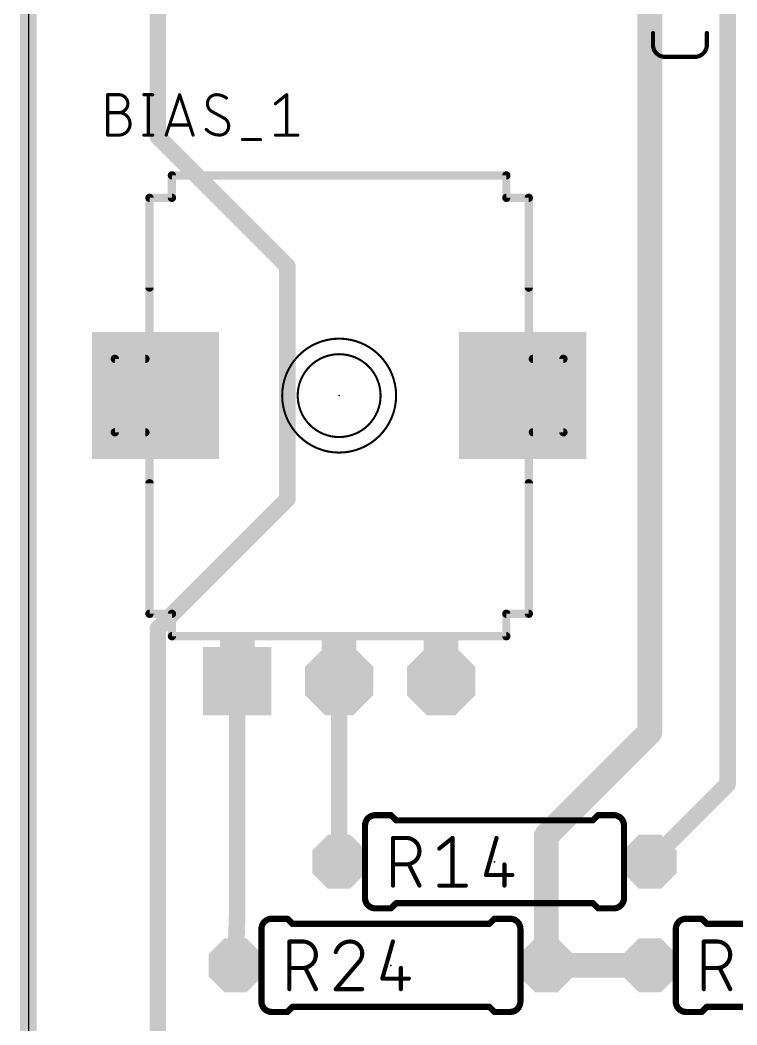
# Model space of a CAD drawing. Extents: x -0.2 to 35.8, y -0.2 to 99.3.
# Drawn here: x -0.2 to 17.37, y 34.1 to 58.74 of the extents above; entities that cross this region are included whole.
import ezdxf

# ---------------------------------------------------------------- set-up
doc = ezdxf.new("R2010")
doc.units = 0
for name, color, linetype in [('1', 12, 'CONTINUOUS'), ('16', 132, 'CONTINUOUS'), ('17', 110, 'CONTINUOUS'), ('20', 31, 'CONTINUOUS'), ('21', 253, 'CONTINUOUS'), ('23', 53, 'CONTINUOUS'), ('25', 253, 'CONTINUOUS'), ('51', 253, 'CONTINUOUS')]:
    doc.layers.add(name, color=color, linetype=linetype)

# ---------------------------------------------------------------- blocks, each defined once
blk = doc.blocks.new('RECT')
blk.add_solid([(-0.5, -0.5), (0.5, -0.5), (-0.5, 0.5), (0.5, 0.5)])
blk = doc.blocks.new('SQUAREP')
blk.add_solid([(-0.5, -0.5), (0.5, -0.5), (-0.5, 0.5), (0.5, 0.5)])
blk = doc.blocks.new('OCTAGONP')
at = {"const_width": 0.5}
blk.add_lwpolyline([(-0.25, -0.1036), (-0.25, 0.1036), (-0.1036, 0.25), (0.1036, 0.25), (0.25, 0.1036), (0.25, -0.1036), (0.1036, -0.25), (-0.1036, -0.25), (-0.25, -0.1036), (-0.25, 0.1036)], dxfattribs=at)

msp = doc.modelspace()

# ---------------------------------------------------------------- linework, layer by layer
at = {"layer": '1'}
for points, const_width in [([(0, 99.06), (0, 0)], 0.4064), ([(15.24, 62.865), (15.24, 41.275)], 0.6096), ([(17.145, 60.96), (17.145, 40.005)], 0.4064), ([(5.12, 42.53), (5.12, 36.83)], 0.4064), ([(7.62, 38.1), (7.62, 42.53)], 0.4064), ([(15.24, 41.275), (12.7, 38.735)], 0.6096), ([(17.145, 40.005), (15.24, 38.1)], 0.4064), ([(12.7, 38.735), (12.7, 35.56)], 0.6096), ([(5.12, 36.83), (5.08, 35.56)], 0.4064), ([(12.7, 35.56), (15.24, 35.56)], 0.6096)]:
    msp.add_lwpolyline(points, dxfattribs=dict(at, const_width=const_width))
for points, const_width in [([(5.2216, 42.53, 1), (5.0184, 42.53)], 0.2032), ([(7.7216, 42.53, 1), (7.5184, 42.53)], 0.2032), ([(15.0876, 41.275, 1), (15.3924, 41.275)], 0.3048), ([(15.3478, 41.1672, 1), (15.1322, 41.3828)], 0.3048), ([(17.2168, 39.9332, 1), (17.0732, 40.0768)], 0.2032), ([(17.0434, 40.005, 1), (17.2466, 40.005)], 0.2032), ([(12.5922, 38.8428, 1), (12.8078, 38.6272)], 0.3048), ([(12.8524, 38.735, 1), (12.5476, 38.735)], 0.3048), ([(7.5184, 38.1, 1), (7.7216, 38.1)], 0.2032), ([(15.1682, 38.1718, 1), (15.3118, 38.0282)], 0.2032), ([(5.2215, 36.8268, 1), (5.0185, 36.8332)], 0.2032), ([(5.0184, 36.83, 1), (5.2216, 36.83)], 0.2032), ([(12.7, 35.7124, 1), (12.7, 35.4076)], 0.3048), ([(15.24, 35.4076, 1), (15.24, 35.7124)], 0.3048), ([(4.9785, 35.5632, 1), (5.1815, 35.5568)], 0.2032), ([(12.5476, 35.56, 1), (12.8524, 35.56)], 0.3048)]:
    msp.add_lwpolyline(points, format="xyb", dxfattribs=dict(at, const_width=const_width))
at = {"layer": '16', "const_width": 0.4064}
for points in [[(0, 99.06), (0, 0)], [(3.175, 55.88), (3.175, 67.945)], [(6.35, 52.705), (3.175, 55.88)], [(6.35, 46.99), (6.35, 52.705)], [(3.175, 43.815), (6.35, 46.99)], [(3.175, 33.655), (3.175, 43.815)], [(7.62, 42.545), (7.62, 42.53)]]:
    msp.add_lwpolyline(points, dxfattribs=at)
at = {"layer": '16', "const_width": 0.2032}
for points in [[(3.0734, 55.88, 1), (3.2766, 55.88)], [(3.2468, 55.9518, 1), (3.1032, 55.8082)], [(6.4516, 52.705, 1), (6.2484, 52.705)], [(6.2782, 52.6332, 1), (6.4218, 52.7768)], [(6.2484, 46.99, 1), (6.4516, 46.99)], [(6.4218, 46.9182, 1), (6.2782, 47.0618)], [(3.2766, 43.815, 1), (3.0734, 43.815)], [(3.1032, 43.8868, 1), (3.2468, 43.7432)], [(7.7216, 42.545, 1), (7.5184, 42.545)], [(7.5184, 42.53, 1), (7.7216, 42.53)]]:
    msp.add_lwpolyline(points, format="xyb", dxfattribs=at)
at = {"layer": '20'}
msp.add_line((0, 99.05), (0, 0), dxfattribs=at)
at = {"layer": '21'}
for points, const_width in [([(3.52, 54.93), (11.72, 54.93)], 0.2032), ([(3.52, 54.93), (3.52, 54.38)], 0.2032), ([(11.72, 54.38), (11.72, 54.93)], 0.2032), ([(3.52, 54.38), (2.97, 54.38)], 0.2032), ([(2.97, 52.18), (2.97, 54.38)], 0.2032), ([(12.27, 54.38), (11.72, 54.38)], 0.2032), ([(12.27, 54.38), (12.27, 52.18)], 0.2032), ([(2.97, 44.18), (2.97, 47.38)], 0.2032), ([(12.27, 47.38), (12.27, 44.18)], 0.2032), ([(2.97, 44.18), (3.52, 44.18)], 0.2032), ([(3.52, 44.18), (3.52, 43.63)], 0.2032), ([(11.72, 44.18), (12.27, 44.18)], 0.2032), ([(11.72, 43.63), (11.72, 44.18)], 0.2032), ([(11.72, 43.63), (3.52, 43.63)], 0.2032), ([(8.509, 39.243), (8.89, 39.243)], 0.1524), ([(9.017, 39.116), (8.89, 39.243)], 0.1524), ([(13.843, 39.116), (9.017, 39.116)], 0.1524), ([(13.843, 39.116), (13.97, 39.243)], 0.1524), ([(14.351, 39.243), (13.97, 39.243)], 0.1524), ([(8.509, 36.957), (8.89, 36.957)], 0.1524), ([(9.017, 37.084), (8.89, 36.957)], 0.1524), ([(13.843, 37.084), (9.017, 37.084)], 0.1524), ([(13.843, 37.084), (13.97, 36.957)], 0.1524), ([(14.351, 36.957), (13.97, 36.957)], 0.1524), ([(5.969, 36.703), (6.35, 36.703)], 0.1524), ([(6.477, 36.576), (6.35, 36.703)], 0.1524), ([(11.303, 36.576), (11.43, 36.703)], 0.1524), ([(11.811, 36.703), (11.43, 36.703)], 0.1524), ([(16.129, 36.703), (16.51, 36.703)], 0.1524), ([(16.637, 36.576), (16.51, 36.703)], 0.1524), ([(6.477, 36.576), (11.303, 36.576)], 0.1524), ([(21.463, 36.576), (16.637, 36.576)], 0.1524), ([(5.969, 34.417), (6.35, 34.417)], 0.1524), ([(6.477, 34.544), (6.35, 34.417)], 0.1524), ([(6.477, 34.544), (11.303, 34.544)], 0.1524), ([(11.303, 34.544), (11.43, 34.417)], 0.1524), ([(11.811, 34.417), (11.43, 34.417)], 0.1524), ([(16.129, 34.417), (16.51, 34.417)], 0.1524), ([(16.637, 34.544), (16.51, 34.417)], 0.1524), ([(21.463, 34.544), (16.637, 34.544)], 0.1524)]:
    msp.add_lwpolyline(points, dxfattribs=dict(at, const_width=const_width))
for points, const_width in [([(3.52, 54.9808, 1), (3.52, 54.8792)], 0.1016), ([(3.5708, 54.93, 1), (3.4692, 54.93)], 0.1016), ([(11.7708, 54.93, 1), (11.6692, 54.93)], 0.1016), ([(11.72, 54.8792, 1), (11.72, 54.9808)], 0.1016), ([(2.97, 54.4308, 1), (2.97, 54.3292)], 0.1016), ([(3.0208, 54.38, 1), (2.9192, 54.38)], 0.1016), ([(3.52, 54.3292, 1), (3.52, 54.4308)], 0.1016), ([(11.72, 54.4308, 1), (11.72, 54.3292)], 0.1016), ([(12.3208, 54.38, 1), (12.2192, 54.38)], 0.1016), ([(12.27, 54.3292, 1), (12.27, 54.4308)], 0.1016), ([(3.4692, 54.38, 1), (3.5708, 54.38)], 0.1016), ([(11.6692, 54.38, 1), (11.7708, 54.38)], 0.1016), ([(2.9192, 52.18, 1), (3.0208, 52.18)], 0.1016), ([(12.2192, 52.18, 1), (12.3208, 52.18)], 0.1016), ([(7.62, 48.133, 1), (7.62, 50.927, 1), (7.62, 48.133)], 0.0508), ([(7.62, 48.514, 1), (7.62, 50.546, 1), (7.62, 48.514)], 0.0508), ([(3.0208, 47.38, 1), (2.9192, 47.38)], 0.1016), ([(12.3208, 47.38, 1), (12.2192, 47.38)], 0.1016), ([(2.97, 44.2308, 1), (2.97, 44.1292)], 0.1016), ([(2.9192, 44.18, 1), (3.0208, 44.18)], 0.1016), ([(3.5708, 44.18, 1), (3.4692, 44.18)], 0.1016), ([(3.52, 44.1292, 1), (3.52, 44.2308)], 0.1016), ([(11.72, 44.2308, 1), (11.72, 44.1292)], 0.1016), ([(11.7708, 44.18, 1), (11.6692, 44.18)], 0.1016), ([(12.2192, 44.18, 1), (12.3208, 44.18)], 0.1016), ([(12.27, 44.1292, 1), (12.27, 44.2308)], 0.1016), ([(3.52, 43.6808, 1), (3.52, 43.5792)], 0.1016), ([(3.4692, 43.63, 1), (3.5708, 43.63)], 0.1016), ([(11.6692, 43.63, 1), (11.7708, 43.63)], 0.1016), ([(11.72, 43.5792, 1), (11.72, 43.6808)], 0.1016), ([(8.509, 39.243, 0.4142), (8.255, 38.989)], 0.1524), ([(8.509, 39.2811, 1), (8.509, 39.2049)], 0.0762), ([(8.509, 39.2049, 1), (8.509, 39.2811)], 0.0762), ([(8.9169, 39.2699, 1), (8.8631, 39.2161)], 0.0762), ([(8.89, 39.2049, 1), (8.89, 39.2811)], 0.0762), ([(9.017, 39.1541, 1), (9.017, 39.0779)], 0.0762), ([(8.9901, 39.0891, 1), (9.0439, 39.1429)], 0.0762), ([(13.8161, 39.1429, 1), (13.8699, 39.0891)], 0.0762), ([(13.843, 39.0779, 1), (13.843, 39.1541)], 0.0762), ([(13.97, 39.2811, 1), (13.97, 39.2049)], 0.0762), ([(13.9969, 39.2161, 1), (13.9431, 39.2699)], 0.0762), ([(14.605, 38.989, 0.4142), (14.351, 39.243)], 0.1524), ([(14.351, 39.2811, 1), (14.351, 39.2049)], 0.0762), ([(14.351, 39.2049, 1), (14.351, 39.2811)], 0.0762), ([(8.2169, 38.989, 1), (8.2931, 38.989)], 0.0762), ([(14.5669, 38.989, 1), (14.6431, 38.989)], 0.0762), ([(8.255, 37.211, 0.4142), (8.509, 36.957)], 0.1524), ([(8.2931, 37.211, 1), (8.2169, 37.211)], 0.0762), ([(14.351, 36.957, 0.4142), (14.605, 37.211)], 0.1524), ([(14.6431, 37.211, 1), (14.5669, 37.211)], 0.0762), ([(8.509, 36.9951, 1), (8.509, 36.9189)], 0.0762), ([(8.509, 36.9189, 1), (8.509, 36.9951)], 0.0762), ([(8.8631, 36.9839, 1), (8.9169, 36.9301)], 0.0762), ([(8.89, 36.9189, 1), (8.89, 36.9951)], 0.0762), ([(9.017, 37.1221, 1), (9.017, 37.0459)], 0.0762), ([(9.0439, 37.0571, 1), (8.9901, 37.1109)], 0.0762), ([(13.8699, 37.1109, 1), (13.8161, 37.0571)], 0.0762), ([(13.843, 37.0459, 1), (13.843, 37.1221)], 0.0762), ([(13.97, 36.9951, 1), (13.97, 36.9189)], 0.0762), ([(13.9431, 36.9301, 1), (13.9969, 36.9839)], 0.0762), ([(14.351, 36.9951, 1), (14.351, 36.9189)], 0.0762), ([(14.351, 36.9189, 1), (14.351, 36.9951)], 0.0762), ([(5.969, 36.703, 0.4142), (5.715, 36.449)], 0.1524), ([(5.969, 36.7411, 1), (5.969, 36.6649)], 0.0762), ([(5.969, 36.6649, 1), (5.969, 36.7411)], 0.0762), ([(6.3769, 36.7299, 1), (6.3231, 36.6761)], 0.0762), ([(6.35, 36.6649, 1), (6.35, 36.7411)], 0.0762), ([(11.43, 36.7411, 1), (11.43, 36.6649)], 0.0762), ([(11.4569, 36.6761, 1), (11.4031, 36.7299)], 0.0762), ([(12.065, 36.449, 0.4142), (11.811, 36.703)], 0.1524), ([(11.811, 36.7411, 1), (11.811, 36.6649)], 0.0762), ([(11.811, 36.6649, 1), (11.811, 36.7411)], 0.0762), ([(16.129, 36.703, 0.4142), (15.875, 36.449)], 0.1524), ([(16.129, 36.7411, 1), (16.129, 36.6649)], 0.0762), ([(16.129, 36.6649, 1), (16.129, 36.7411)], 0.0762), ([(16.5369, 36.7299, 1), (16.4831, 36.6761)], 0.0762), ([(16.51, 36.6649, 1), (16.51, 36.7411)], 0.0762), ([(5.6769, 36.449, 1), (5.7531, 36.449)], 0.0762), ([(6.477, 36.6141, 1), (6.477, 36.5379)], 0.0762), ([(6.4501, 36.5491, 1), (6.5039, 36.6029)], 0.0762), ([(11.2761, 36.6029, 1), (11.3299, 36.5491)], 0.0762), ([(11.303, 36.5379, 1), (11.303, 36.6141)], 0.0762), ([(12.0269, 36.449, 1), (12.1031, 36.449)], 0.0762), ([(15.8369, 36.449, 1), (15.9131, 36.449)], 0.0762), ([(16.637, 36.6141, 1), (16.637, 36.5379)], 0.0762), ([(16.6101, 36.5491, 1), (16.6639, 36.6029)], 0.0762), ([(5.715, 34.671, 0.4142), (5.969, 34.417)], 0.1524), ([(5.7531, 34.671, 1), (5.6769, 34.671)], 0.0762), ([(11.811, 34.417, 0.4142), (12.065, 34.671)], 0.1524), ([(12.1031, 34.671, 1), (12.0269, 34.671)], 0.0762), ([(15.875, 34.671, 0.4142), (16.129, 34.417)], 0.1524), ([(15.9131, 34.671, 1), (15.8369, 34.671)], 0.0762), ([(5.969, 34.4551, 1), (5.969, 34.3789)], 0.0762), ([(5.969, 34.3789, 1), (5.969, 34.4551)], 0.0762), ([(6.35, 34.3789, 1), (6.35, 34.4551)], 0.0762), ([(6.477, 34.5821, 1), (6.477, 34.5059)], 0.0762), ([(6.5039, 34.5171, 1), (6.4501, 34.5709)], 0.0762), ([(11.3299, 34.5709, 1), (11.2761, 34.5171)], 0.0762), ([(11.303, 34.5059, 1), (11.303, 34.5821)], 0.0762), ([(11.43, 34.4551, 1), (11.43, 34.3789)], 0.0762), ([(11.811, 34.4551, 1), (11.811, 34.3789)], 0.0762), ([(11.811, 34.3789, 1), (11.811, 34.4551)], 0.0762), ([(16.129, 34.4551, 1), (16.129, 34.3789)], 0.0762), ([(16.129, 34.3789, 1), (16.129, 34.4551)], 0.0762), ([(16.51, 34.3789, 1), (16.51, 34.4551)], 0.0762), ([(16.637, 34.5821, 1), (16.637, 34.5059)], 0.0762), ([(16.6639, 34.5171, 1), (16.6101, 34.5709)], 0.0762), ([(6.3231, 34.4439, 1), (6.3769, 34.3901)], 0.0762), ([(11.4031, 34.3901, 1), (11.4569, 34.4439)], 0.0762), ([(16.4831, 34.4439, 1), (16.5369, 34.3901)], 0.0762)]:
    msp.add_lwpolyline(points, format="xyb", dxfattribs=dict(at, const_width=const_width))
at = {"layer": '23'}
for p in [(7.62, 49.53), (11.43, 38.1), (8.89, 35.56)]:
    msp.add_point(p, dxfattribs=at)
at = {"layer": '25'}
for points, const_width in [([(15.3162, 58.1293), (15.3162, 58.4228)], 0.1016), ([(16.637, 58.4228), (16.637, 58.1293)], 0.1016), ([(16.3435, 57.8358), (15.6097, 57.8358)], 0.1016), ([(1.9431, 55.9181), (1.9431, 56.9087)], 0.0762), ([(1.9431, 56.9087), (2.2183, 56.9087)], 0.0762), ([(2.8308, 56.9087), (3.051, 56.9087)], 0.0762), ([(2.9409, 56.9087), (2.9409, 55.9181)], 0.0762), ([(3.3788, 55.9181), (3.709, 56.9087)], 0.0762), ([(3.709, 56.9087), (4.0392, 55.9181)], 0.0762), ([(6.0581, 56.6886), (6.3333, 56.9087)], 0.0762), ([(6.3333, 56.9087), (6.3333, 55.9181)], 0.0762), ([(1.9431, 56.4684), (2.2183, 56.4684)], 0.0762), ([(4.8022, 56.3309), (4.4995, 56.496)], 0.0762), ([(3.9566, 56.1658), (3.4613, 56.1658)], 0.0762), ([(2.2183, 55.9181), (1.9431, 55.9181)], 0.0762), ([(2.8308, 55.9181), (3.051, 55.9181)], 0.0762), ([(6.0581, 55.9181), (6.6085, 55.9181)], 0.0762), ([(5.2491, 55.808), (5.6893, 55.808)], 0.0762), ([(8.9408, 37.5158), (8.9408, 38.6842)], 0.1016), ([(8.9408, 38.6842), (9.2654, 38.6842)], 0.1016), ([(10.0764, 38.4246), (10.401, 38.6842)], 0.1016), ([(10.401, 38.6842), (10.401, 37.5158)], 0.1016), ([(11.4791, 38.6842), (11.2194, 37.7754)], 0.1016), ([(9.2654, 38.0351), (8.9408, 38.0351)], 0.1016), ([(9.5899, 37.5158), (9.3303, 38.0351)], 0.1016), ([(11.6738, 38.0351), (11.6738, 37.5158)], 0.1016), ([(11.2194, 37.7754), (11.8685, 37.7754)], 0.1016), ([(10.0764, 37.5158), (10.7255, 37.5158)], 0.1016), ([(6.4008, 34.9758), (6.4008, 36.1442)], 0.1016), ([(6.4008, 36.1442), (6.7254, 36.1442)], 0.1016), ([(8.9391, 36.1442), (8.6794, 35.2354)], 0.1016), ([(16.5608, 34.9758), (16.5608, 36.1442)], 0.1016), ([(16.5608, 36.1442), (16.8854, 36.1442)], 0.1016), ([(6.7254, 35.4951), (6.4008, 35.4951)], 0.1016), ([(7.0499, 34.9758), (6.7903, 35.4951)], 0.1016), ([(8.0882, 35.6249), (7.5364, 34.9758)], 0.1016), ([(9.1338, 35.4951), (9.1338, 34.9758)], 0.1016), ([(16.8854, 35.4951), (16.5608, 35.4951)], 0.1016), ([(17.2099, 34.9758), (16.9503, 35.4951)], 0.1016), ([(8.6794, 35.2354), (9.3285, 35.2354)], 0.1016), ([(7.5364, 34.9758), (8.1855, 34.9758)], 0.1016)]:
    msp.add_lwpolyline(points, dxfattribs=dict(at, const_width=const_width))
for points, const_width in [([(15.3416, 58.4228, 1), (15.2908, 58.4228)], 0.0508), ([(16.6624, 58.4228, 1), (16.6116, 58.4228)], 0.0508), ([(15.3162, 58.1293, 0.4142), (15.6097, 57.8358)], 0.1016), ([(15.3416, 58.1293, 1), (15.2908, 58.1293)], 0.0508), ([(15.2908, 58.1293, 1), (15.3416, 58.1293)], 0.0508), ([(16.3435, 57.8358, 0.4142), (16.637, 58.1293)], 0.1016), ([(16.6624, 58.1293, 1), (16.6116, 58.1293)], 0.0508), ([(16.6116, 58.1293, 1), (16.6624, 58.1293)], 0.0508), ([(15.6097, 57.8612, 1), (15.6097, 57.8104)], 0.0508), ([(15.6097, 57.8104, 1), (15.6097, 57.8612)], 0.0508), ([(16.3435, 57.8612, 1), (16.3435, 57.8104)], 0.0508), ([(16.3435, 57.8104, 1), (16.3435, 57.8612)], 0.0508), ([(1.9622, 56.9087, 1), (1.9241, 56.9087)], 0.0381), ([(1.9431, 56.9278, 1), (1.9431, 56.8897)], 0.0381), ([(2.2183, 56.4684, 1), (2.2183, 56.9087)], 0.0762), ([(2.2183, 56.9278, 1), (2.2183, 56.8897)], 0.0381), ([(2.2183, 56.8897, 1), (2.2183, 56.9278)], 0.0381), ([(2.8308, 56.9278, 1), (2.8308, 56.8897)], 0.0381), ([(2.9599, 56.9087, 1), (2.9218, 56.9087)], 0.0381), ([(3.051, 56.8897, 1), (3.051, 56.9278)], 0.0381), ([(3.7271, 56.9147, 1), (3.6909, 56.9027)], 0.0381), ([(3.7271, 56.9027, 1), (3.6909, 56.9147)], 0.0381), ([(4.6096, 56.9087, 0.4142), (4.3895, 56.6886)], 0.0762), ([(4.8572, 56.8262, 0.1623), (4.6096, 56.9087)], 0.0762), ([(4.6096, 56.9277, 1), (4.6096, 56.8897)], 0.0381), ([(4.6096, 56.8896, 1), (4.6096, 56.9277)], 0.0381), ([(6.3524, 56.9087, 1), (6.3143, 56.9087)], 0.0381), ([(6.3452, 56.8938, 1), (6.3214, 56.9236)], 0.0381), ([(4.3895, 56.6886, 0.2656), (4.4995, 56.496)], 0.0762), ([(4.4085, 56.6886, 1), (4.3704, 56.6886)], 0.0381), ([(4.3704, 56.6886, 1), (4.4085, 56.6886)], 0.0381), ([(4.8458, 56.8109, 1), (4.8687, 56.8414)], 0.0381), ([(6.0462, 56.7034, 1), (6.07, 56.6737)], 0.0381), ([(1.9431, 56.4875, 1), (1.9431, 56.4494)], 0.0381), ([(2.2183, 55.9181, 1), (2.2183, 56.4684)], 0.0762), ([(2.2183, 56.4875, 1), (2.2183, 56.4494)], 0.0381), ([(2.2183, 56.4875, 1), (2.2183, 56.4494)], 0.0381), ([(2.2183, 56.4494, 1), (2.2183, 56.4875)], 0.0381), ([(4.5086, 56.5127, 1), (4.4904, 56.4792)], 0.0381), ([(4.4898, 56.4795, 1), (4.5092, 56.5124)], 0.0381), ([(3.4613, 56.1848, 1), (3.4613, 56.1467)], 0.0381), ([(3.9566, 56.1467, 1), (3.9566, 56.1848)], 0.0381), ([(4.6921, 55.9181, 0.4142), (4.9123, 56.1382)], 0.0762), ([(4.9123, 56.1382, 0.2656), (4.8022, 56.3309)], 0.0762), ([(4.8119, 56.3473, 1), (4.7925, 56.3144)], 0.0381), ([(4.7931, 56.3141, 1), (4.8113, 56.3476)], 0.0381), ([(4.9313, 56.1382, 1), (4.8932, 56.1382)], 0.0381), ([(1.9431, 55.9372, 1), (1.9431, 55.8991)], 0.0381), ([(1.9241, 55.9181, 1), (1.9622, 55.9181)], 0.0381), ([(2.2183, 55.9372, 1), (2.2183, 55.8991)], 0.0381), ([(2.2183, 55.8991, 1), (2.2183, 55.9372)], 0.0381), ([(2.8308, 55.9372, 1), (2.8308, 55.8991)], 0.0381), ([(2.9218, 55.9181, 1), (2.9599, 55.9181)], 0.0381), ([(3.051, 55.8991, 1), (3.051, 55.9372)], 0.0381), ([(3.3607, 55.9241, 1), (3.3969, 55.9121)], 0.0381), ([(4.0211, 55.9121, 1), (4.0573, 55.9241)], 0.0381), ([(4.3619, 56.0557, 0.2), (4.6921, 55.9181)], 0.0762), ([(4.3755, 56.0691, 1), (4.3484, 56.0423)], 0.0381), ([(4.6921, 55.9372, 1), (4.6921, 55.8991)], 0.0381), ([(4.6921, 55.8991, 1), (4.6921, 55.9371)], 0.0381), ([(4.8932, 56.1382, 1), (4.9313, 56.1382)], 0.0381), ([(6.0581, 55.9372, 1), (6.0581, 55.8991)], 0.0381), ([(6.3143, 55.9181, 1), (6.3524, 55.9181)], 0.0381), ([(6.6085, 55.8991, 1), (6.6085, 55.9372)], 0.0381), ([(5.2491, 55.8271, 1), (5.2491, 55.789)], 0.0381), ([(5.6893, 55.789, 1), (5.6893, 55.8271)], 0.0381), ([(8.9662, 38.6842, 1), (8.9154, 38.6842)], 0.0508), ([(8.9408, 38.7096, 1), (8.9408, 38.6588)], 0.0508), ([(9.2654, 38.0351, 1), (9.2654, 38.6842)], 0.1016), ([(9.2654, 38.7096, 1), (9.2654, 38.6588)], 0.0508), ([(9.2654, 38.6588, 1), (9.2654, 38.7096)], 0.0508), ([(10.4264, 38.6842, 1), (10.3756, 38.6842)], 0.0508), ([(10.4169, 38.6644, 1), (10.3851, 38.704)], 0.0508), ([(11.5035, 38.6772, 1), (11.4547, 38.6912)], 0.0508), ([(10.0606, 38.4444, 1), (10.0923, 38.4047)], 0.0508), ([(8.9408, 38.0605, 1), (8.9408, 38.0097)], 0.0508), ([(9.2654, 38.0605, 1), (9.2654, 38.0097)], 0.0508), ([(9.2654, 38.0097, 1), (9.2654, 38.0605)], 0.0508), ([(9.353, 38.0464, 1), (9.3075, 38.0237)], 0.0508), ([(11.6992, 38.0351, 1), (11.6484, 38.0351)], 0.0508), ([(11.2194, 37.8008, 1), (11.2194, 37.75)], 0.0508), ([(11.195, 37.7824, 1), (11.2439, 37.7685)], 0.0508), ([(11.8685, 37.75, 1), (11.8685, 37.8008)], 0.0508), ([(8.9154, 37.5158, 1), (8.9662, 37.5158)], 0.0508), ([(9.5672, 37.5044, 1), (9.6126, 37.5272)], 0.0508), ([(10.0764, 37.5412, 1), (10.0764, 37.4904)], 0.0508), ([(10.3756, 37.5158, 1), (10.4264, 37.5158)], 0.0508), ([(10.7255, 37.4904, 1), (10.7255, 37.5412)], 0.0508), ([(11.6484, 37.5158, 1), (11.6992, 37.5158)], 0.0508), ([(6.4262, 36.1442, 1), (6.3754, 36.1442)], 0.0508), ([(6.4008, 36.1696, 1), (6.4008, 36.1188)], 0.0508), ([(6.7254, 35.4951, 1), (6.7254, 36.1442)], 0.1016), ([(6.7254, 36.1696, 1), (6.7254, 36.1188)], 0.0508), ([(6.7254, 36.1188, 1), (6.7254, 36.1696)], 0.0508), ([(7.8934, 36.1442, 0.3252), (7.5364, 35.8846)], 0.1016), ([(8.1855, 35.8521, 0.4142), (7.8934, 36.1442)], 0.1016), ([(7.8934, 36.1696, 1), (7.8934, 36.1188)], 0.0508), ([(7.8934, 36.1188, 1), (7.8934, 36.1696)], 0.0508), ([(8.9635, 36.1372, 1), (8.9147, 36.1512)], 0.0508), ([(16.5862, 36.1442, 1), (16.5354, 36.1442)], 0.0508), ([(16.5608, 36.1696, 1), (16.5608, 36.1188)], 0.0508), ([(16.8854, 35.4951, 1), (16.8854, 36.1442)], 0.1016), ([(16.8854, 36.1696, 1), (16.8854, 36.1188)], 0.0508), ([(16.8854, 36.1188, 1), (16.8854, 36.1696)], 0.0508), ([(7.5123, 35.8924, 1), (7.5606, 35.8767)], 0.0508), ([(8.0882, 35.6249, 0.2053), (8.1855, 35.8521)], 0.1016), ([(8.2109, 35.8521, 1), (8.1601, 35.8521)], 0.0508), ([(8.1601, 35.8521, 1), (8.2109, 35.8521)], 0.0508), ([(6.4008, 35.5205, 1), (6.4008, 35.4697)], 0.0508), ([(6.7254, 35.5205, 1), (6.7254, 35.4697)], 0.0508), ([(6.7254, 35.4697, 1), (6.7254, 35.5205)], 0.0508), ([(6.813, 35.5064, 1), (6.7675, 35.4837)], 0.0508), ([(8.0707, 35.6433, 1), (8.1057, 35.6065)], 0.0508), ([(8.1075, 35.6085, 1), (8.0688, 35.6414)], 0.0508), ([(9.1592, 35.4951, 1), (9.1084, 35.4951)], 0.0508), ([(16.5608, 35.5205, 1), (16.5608, 35.4697)], 0.0508), ([(16.8854, 35.5205, 1), (16.8854, 35.4697)], 0.0508), ([(16.8854, 35.4697, 1), (16.8854, 35.5205)], 0.0508), ([(16.973, 35.5064, 1), (16.9275, 35.4837)], 0.0508), ([(8.6794, 35.2608, 1), (8.6794, 35.21)], 0.0508), ([(8.655, 35.2424, 1), (8.7039, 35.2285)], 0.0508), ([(9.3285, 35.21, 1), (9.3285, 35.2608)], 0.0508), ([(6.3754, 34.9758, 1), (6.4262, 34.9758)], 0.0508), ([(7.0272, 34.9644, 1), (7.0726, 34.9872)], 0.0508), ([(7.5364, 35.0012, 1), (7.5364, 34.9504)], 0.0508), ([(7.5171, 34.9923, 1), (7.5558, 34.9593)], 0.0508), ([(8.1855, 34.9504, 1), (8.1855, 35.0012)], 0.0508), ([(9.1084, 34.9758, 1), (9.1592, 34.9758)], 0.0508), ([(16.5354, 34.9758, 1), (16.5862, 34.9758)], 0.0508), ([(17.1872, 34.9644, 1), (17.2326, 34.9872)], 0.0508)]:
    msp.add_lwpolyline(points, format="xyb", dxfattribs=dict(at, const_width=const_width))
at = {"layer": '51'}
for points, const_width in [([(2.97, 44.18), (2.97, 54.38)], 0.2032), ([(12.27, 54.38), (12.27, 44.18)], 0.2032), ([(2.87, 50.43), (2.12, 50.43)], 0.2032), ([(2.12, 50.43), (2.12, 48.63)], 0.2032), ([(13.12, 50.43), (12.37, 50.43)], 0.2032), ([(13.12, 48.63), (13.12, 50.43)], 0.2032), ([(2.12, 48.63), (2.87, 48.63)], 0.2032), ([(12.37, 48.63), (13.12, 48.63)], 0.2032), ([(8.255, 37.211), (8.255, 38.989)], 0.1524), ([(14.605, 37.211), (14.605, 38.989)], 0.1524), ([(7.62, 38.1), (8.001, 38.1)], 0.6096), ([(14.859, 38.1), (15.24, 38.1)], 0.6096), ([(5.715, 36.449), (5.715, 34.671)], 0.1524), ([(12.065, 36.449), (12.065, 34.671)], 0.1524), ([(15.875, 34.671), (15.875, 36.449)], 0.1524), ([(5.461, 35.56), (5.08, 35.56)], 0.6096), ([(12.7, 35.56), (12.319, 35.56)], 0.6096), ([(15.24, 35.56), (15.621, 35.56)], 0.6096)]:
    msp.add_lwpolyline(points, dxfattribs=dict(at, const_width=const_width))
for points, const_width in [([(3.0208, 54.38, 1), (2.9192, 54.38)], 0.1016), ([(12.3208, 54.38, 1), (12.2192, 54.38)], 0.1016), ([(2.12, 50.4808, 1), (2.12, 50.3792)], 0.1016), ([(2.1708, 50.43, 1), (2.0692, 50.43)], 0.1016), ([(2.87, 50.3792, 1), (2.87, 50.4808)], 0.1016), ([(12.37, 50.4808, 1), (12.37, 50.3792)], 0.1016), ([(13.1708, 50.43, 1), (13.0692, 50.43)], 0.1016), ([(13.12, 50.3792, 1), (13.12, 50.4808)], 0.1016), ([(2.12, 48.6808, 1), (2.12, 48.5792)], 0.1016), ([(2.0692, 48.63, 1), (2.1708, 48.63)], 0.1016), ([(2.87, 48.5792, 1), (2.87, 48.6808)], 0.1016), ([(12.37, 48.6808, 1), (12.37, 48.5792)], 0.1016), ([(13.0692, 48.63, 1), (13.1708, 48.63)], 0.1016), ([(13.12, 48.5792, 1), (13.12, 48.6808)], 0.1016), ([(2.9192, 44.18, 1), (3.0208, 44.18)], 0.1016), ([(12.2192, 44.18, 1), (12.3208, 44.18)], 0.1016), ([(8.2931, 38.989, 1), (8.2169, 38.989)], 0.0762), ([(14.6431, 38.989, 1), (14.5669, 38.989)], 0.0762), ([(7.62, 38.2524, 1), (7.62, 37.9476)], 0.3048), ([(8.001, 37.9476, 1), (8.001, 38.2524)], 0.3048), ([(14.859, 38.2524, 1), (14.859, 37.9476)], 0.3048), ([(15.24, 37.9476, 1), (15.24, 38.2524)], 0.3048), ([(8.2169, 37.211, 1), (8.2931, 37.211)], 0.0762), ([(14.5669, 37.211, 1), (14.6431, 37.211)], 0.0762), ([(5.7531, 36.449, 1), (5.6769, 36.449)], 0.0762), ([(12.1031, 36.449, 1), (12.0269, 36.449)], 0.0762), ([(15.9131, 36.449, 1), (15.8369, 36.449)], 0.0762), ([(5.08, 35.7124, 1), (5.08, 35.4076)], 0.3048), ([(5.461, 35.4076, 1), (5.461, 35.7124)], 0.3048), ([(12.319, 35.7124, 1), (12.319, 35.4076)], 0.3048), ([(12.7, 35.4076, 1), (12.7, 35.7124)], 0.3048), ([(15.24, 35.7124, 1), (15.24, 35.4076)], 0.3048), ([(15.621, 35.4076, 1), (15.621, 35.7124)], 0.3048), ([(5.6769, 34.671, 1), (5.7531, 34.671)], 0.0762), ([(12.0269, 34.671, 1), (12.1031, 34.671)], 0.0762), ([(15.8369, 34.671, 1), (15.9131, 34.671)], 0.0762)]:
    msp.add_lwpolyline(points, format="xyb", dxfattribs=dict(at, const_width=const_width))

# ---------------------------------------------------------------- block references
at = {"layer": '17'}
for name, p, xscale, yscale, rotation in [('SQUAREP', (3.12, 49.53), 3.116, 3.116, 270), ('SQUAREP', (3.12, 49.53), 3.116, 3.116, 270), ('SQUAREP', (12.12, 49.53), 3.116, 3.116, 270), ('SQUAREP', (12.12, 49.53), 3.116, 3.116, 270), ('SQUAREP', (5.12, 42.53), 1.6764, 1.6764, 270), ('SQUAREP', (5.12, 42.53), 1.6764, 1.6764, 270), ('OCTAGONP', (7.62, 42.53), 1.6764, 1.6764, 270), ('OCTAGONP', (7.62, 42.53), 1.6764, 1.6764, 270), ('OCTAGONP', (10.12, 42.53), 1.6764, 1.6764, 270), ('OCTAGONP', (10.12, 42.53), 1.6764, 1.6764, 270), ('OCTAGONP', (5.08, 35.56), 1.3208, 1.3208, 180), ('OCTAGONP', (5.08, 35.56), 1.3208, 1.3208, 180), ('OCTAGONP', (12.7, 35.56), 1.3208, 1.3208, 180), ('OCTAGONP', (12.7, 35.56), 1.3208, 1.3208, 180)]:
    msp.add_blockref(name, p, dxfattribs=dict(at, xscale=xscale, yscale=yscale, rotation=rotation))
at = {"layer": '17', "xscale": 1.3208, "yscale": 1.3208}
for p in [(7.62, 38.1), (7.62, 38.1), (15.24, 38.1), (15.24, 38.1), (15.24, 35.56), (15.24, 35.56)]:
    msp.add_blockref('OCTAGONP', p, dxfattribs=at)
at = {"layer": '51'}
for p, xscale, yscale in [((5.12, 42.8675), 0.85, 1.325), ((7.62, 42.8675), 0.85, 1.325), ((10.12, 42.8675), 0.85, 1.325), ((8.128, 38.1), 0.254, 0.6096), ((14.732, 38.1), 0.254, 0.6096), ((15.748, 35.56), 0.254, 0.6096)]:
    msp.add_blockref('RECT', p, dxfattribs=dict(at, xscale=xscale, yscale=yscale))
at = {"layer": '51', "xscale": 0.254, "yscale": 0.6096, "rotation": 180}
for p in [(5.588, 35.56), (12.192, 35.56)]:
    msp.add_blockref('RECT', p, dxfattribs=at)

doc.saveas('drawing.dxf')
